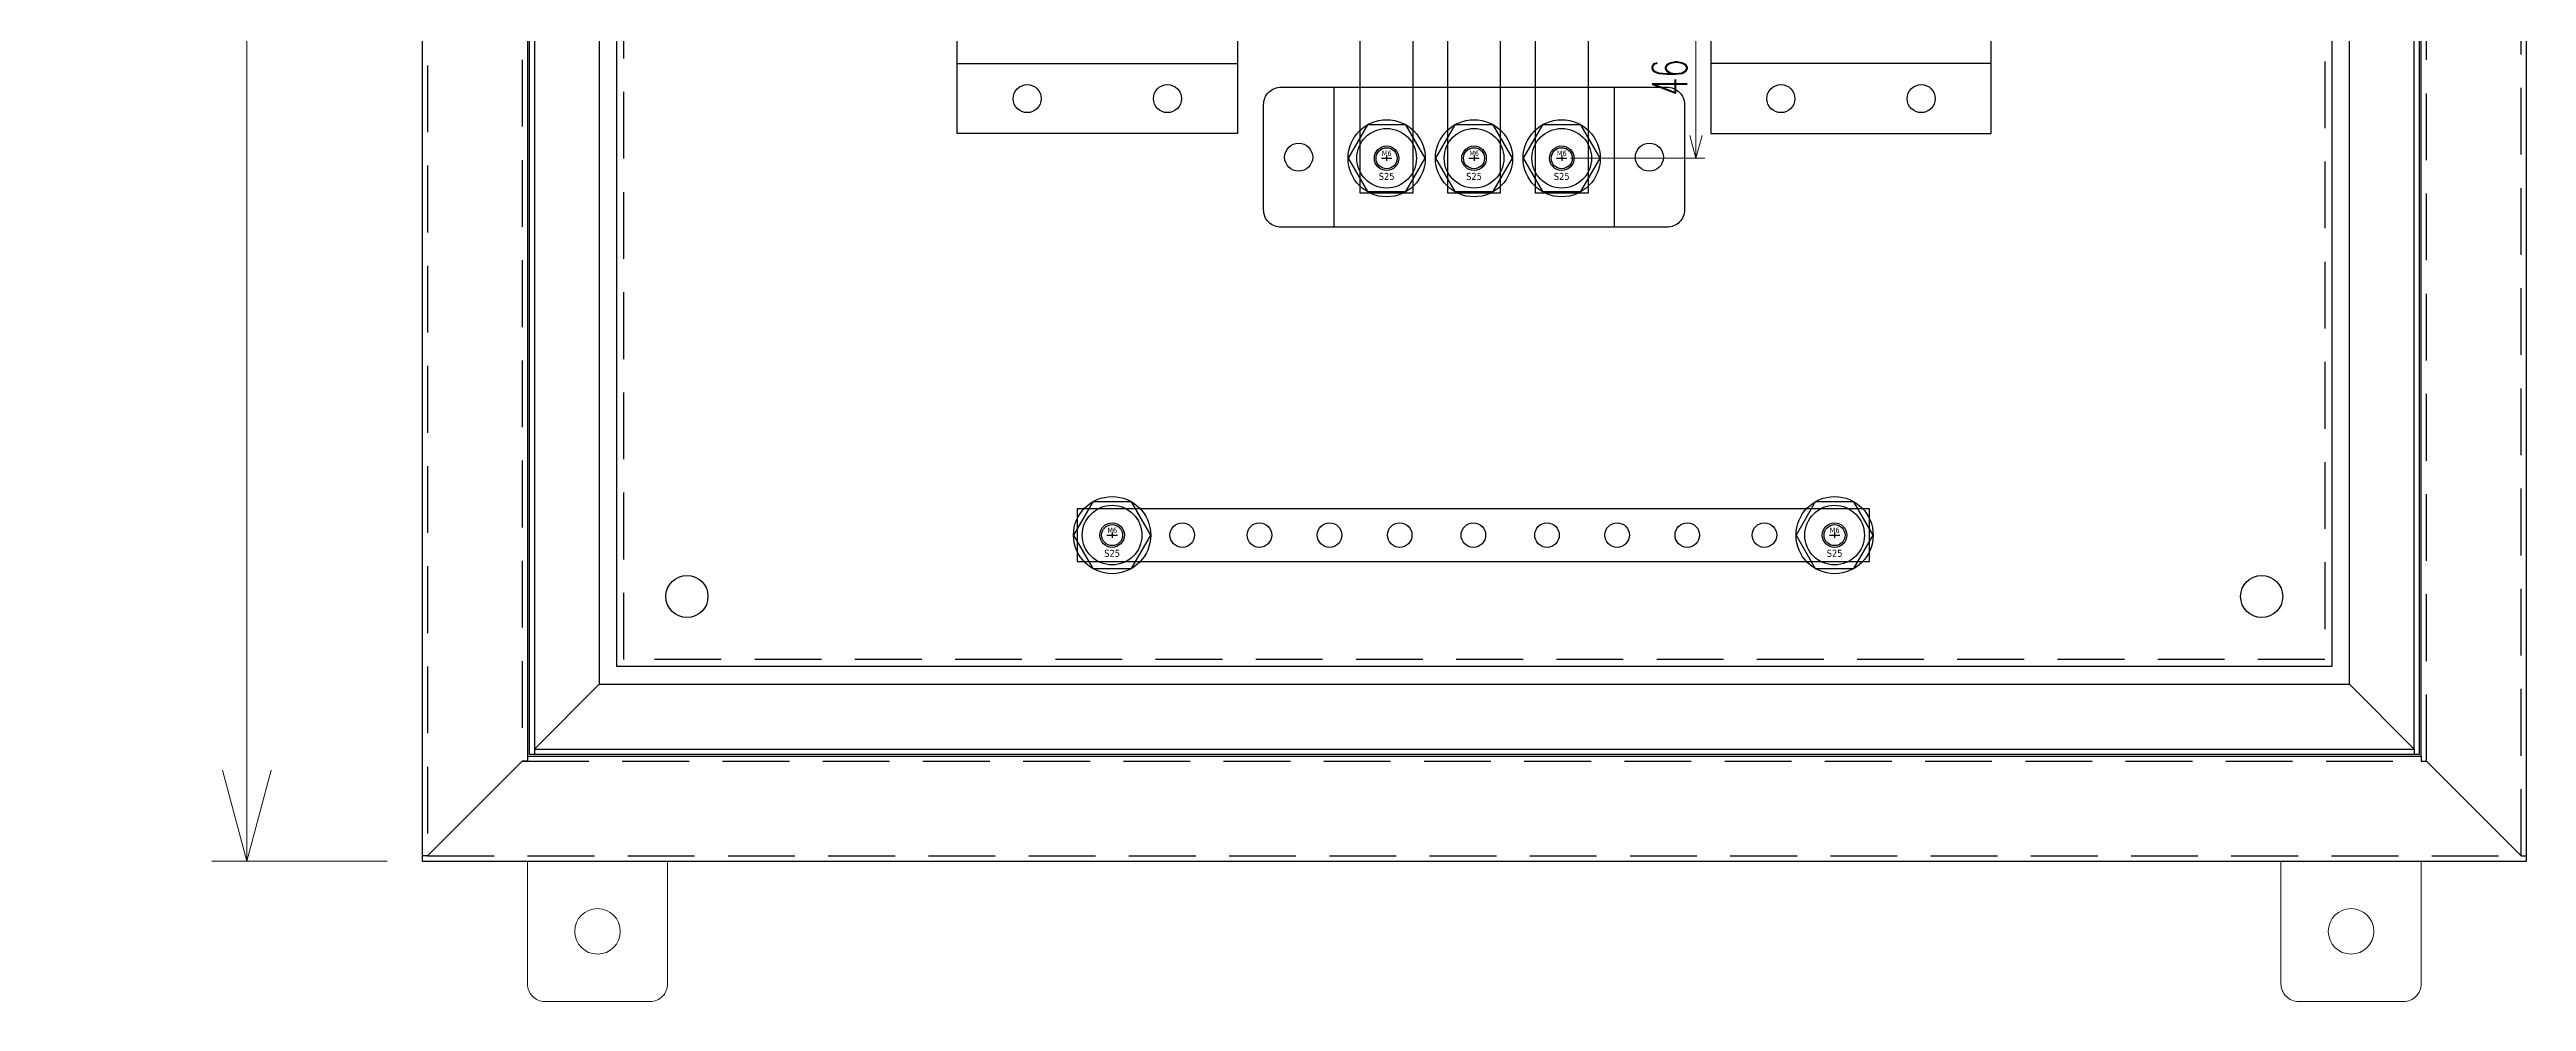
# Model space of a CAD drawing. Header units: millimetres. Extents: x 28713 to 59118, y -54378 to -19615.
# Drawn here: x 36764 to 37470, y -52428 to -52157 of the extents above; entities that cross this region are included whole.
import ezdxf

# ---------------------------------------------------------------- set-up
doc = ezdxf.new("R2010")
doc.units = ezdxf.units.MM
doc.header["$LTSCALE"] = 3
doc.linetypes.add('HIDDEN', pattern=[9.525, 6.35, -3.175])
doc.layers.add('0 TĂNG CỨNG', color=7, linetype='Continuous', lineweight=15)
doc.layers.add('@.VISIBLE', color=7, linetype='Continuous')
doc.styles.add('Ann_w01', font='romans.shx', dxfattribs={"width": 0.6, "bigfont": 'chineset.shx'})
doc.styles.get("Standard").update_dxf_attribs({"font": 'arial.ttf'})
doc.dimstyles.new('Dim 01_SC05', dxfattribs={"dimscale": 5, "dimtxt": 2, "dimasz": 1.3, "dimexe": 0.5, "dimexo": 0.5, "dimgap": 0.5, "dimtad": 1, "dimtoh": 1, "dimdec": 1, "dimzin": 12, "dimdsep": 46, "dimtxsty": 'Ann_w01', "dimblk": 'OPEN30', "dimcen": 1.5, "dimclrd": 6, "dimclre": 6, "dimclrt": 3, "dimadec": 1, "dimazin": 3, "dimtm": 1e-09, "dimtfac": 1, "dimtdec": 1, "dimtmove": 0, "dimatfit": 3, "dimldrblk": 'OPEN30', "dimfxl": 1, "dimtolj": 1, "dimlwd": 20, "dimlwe": 20, "dimarcsym": 0})
doc.dimstyles.new('Dim 01_SC20', dxfattribs={"dimscale": 20, "dimtxt": 2, "dimasz": 1.3, "dimexe": 0.5, "dimexo": 0.5, "dimgap": 0.5, "dimtad": 1, "dimdec": 1, "dimzin": 12, "dimdsep": 46, "dimtxsty": 'Ann_w01', "dimblk": 'OPEN30', "dimcen": 1.5, "dimclrd": 6, "dimclre": 6, "dimclrt": 3, "dimadec": 1, "dimazin": 3, "dimtm": 1e-09, "dimtfac": 1, "dimtdec": 1, "dimtix": 1, "dimtmove": 0, "dimatfit": 3, "dimldrblk": 'OPEN30', "dimfxl": 1, "dimtolj": 1, "dimlwd": 20, "dimlwe": 20, "dimarcsym": 0})

# ---------------------------------------------------------------- blocks, each defined once
blk = doc.blocks.new('_Open30')
at = {"color": 0, "linetype": 'ByBlock', "lineweight": -2}
for p, q in [((-1, 0.268), (0, 0)), ((0, 0), (-1, -0.268)), ((0, 0), (-1, 0))]:
    blk.add_line(p, q, dxfattribs=at)
blk = doc.blocks.new('*D31')
at = {"layer": '@.VISIBLE', "color": 6, "lineweight": 20, "transparency": 16777216}
for p, q in [((36860.26, -51388.43), (36810.26, -51388.43)), ((36820.26, -52362.43), (36820.26, -51414.43)), ((36860.26, -52388.43), (36810.26, -52388.43))]:
    blk.add_line(p, q, dxfattribs=at)
at = {"layer": 'Defpoints', "color": 0, "transparency": 16777216}
for p in [(36820.26, -51388.43), (36870.26, -51388.43), (36870.26, -52388.43)]:
    blk.add_point(p, dxfattribs=at)
at = {"layer": '@.VISIBLE', "color": 6, "lineweight": 20, "transparency": 16777216, "xscale": 26, "yscale": 26, "zscale": 26}
for p, rotation in [((36820.26, -51388.43), 90), ((36820.26, -52388.43), 270)]:
    blk.add_blockref('_Open30', p, dxfattribs=dict(at, rotation=rotation))
at = {"layer": '@.VISIBLE', "color": 3, "transparency": 16777216, "insert": (36790.26, -51888.43), "char_height": 40, "attachment_point": 5, "rotation": 90, "style": 'Ann_w01'}
blk.add_mtext('\\A1;1000', dxfattribs=at)
blk = doc.blocks.new('DFGWETTYQ35')
at = {"color": 252}
for p, q in [((37143.76, -52187.64), (37146.76, -52187.64)), ((37145.26, -52186.89), (37145.26, -52188.39)), ((37168.68, -52187.64), (37171.68, -52187.64)), ((37170.18, -52186.89), (37170.18, -52188.39)), ((37193.68, -52187.64), (37196.68, -52187.64)), ((37195.18, -52186.89), (37195.18, -52188.39))]:
    blk.add_line(p, q, dxfattribs=at)
at = {"color": 1}
for points in [[(37139.76, -52178.11), (37134.26, -52187.64), (37139.76, -52197.16), (37150.76, -52197.16), (37156.26, -52187.64), (37150.76, -52178.11)], [(37164.68, -52178.11), (37159.18, -52187.64), (37164.68, -52197.16), (37175.68, -52197.16), (37181.18, -52187.64), (37175.68, -52178.11)], [(37189.68, -52178.11), (37184.18, -52187.64), (37189.68, -52197.16), (37200.68, -52197.16), (37206.18, -52187.64), (37200.68, -52178.11)]]:
    blk.add_lwpolyline(points, close=True, dxfattribs=at)
for centre, radius in [((37145.26, -52187.64), 11), ((37170.18, -52187.64), 11), ((37195.18, -52187.64), 11), ((37145.26, -52187.64), 8.5), ((37145.26, -52187.64), 3), ((37170.18, -52187.64), 8.5), ((37170.18, -52187.64), 3), ((37195.18, -52187.64), 8.5), ((37195.18, -52187.64), 3)]:
    blk.add_circle(centre, radius, dxfattribs=at)
at = {"color": 1, "width": 30.0978, "attachment_point": 5}
for s, insert, char_height in [('{\\fTahoma|b0|i0|c0|p34;M6}', (37145.28, -52186.25), 1.5), ('{\\fTahoma|b0|i0|c0|p34;M6}', (37170.2, -52186.25), 1.5), ('{\\fTahoma|b0|i0|c0|p34;M6}', (37195.2, -52186.25), 1.5), ('{\\fTahoma|b0|i0|c0|p34;S25}', (37145.26, -52192.83), 2), ('{\\fTahoma|b0|i0|c0|p34;S25}', (37170.18, -52192.83), 2), ('{\\fTahoma|b0|i0|c0|p34;S25}', (37195.18, -52192.83), 2)]:
    blk.add_mtext(s, dxfattribs=dict(at, insert=insert, char_height=char_height))
blk = doc.blocks.new('*D1243')
at = {"color": 6, "lineweight": 20, "transparency": 16777216}
for p, q in [((37197.68, -52141.93), (37235.95, -52141.93)), ((37233.45, -52148.43), (37233.45, -52181.44)), ((37197.68, -52187.94), (37235.95, -52187.94))]:
    blk.add_line(p, q, dxfattribs=at)
at = {"layer": 'Defpoints', "color": 0, "transparency": 16777216}
for p in [(37195.18, -52141.93), (37195.18, -52187.94), (37233.45, -52187.94)]:
    blk.add_point(p, dxfattribs=at)
at = {"color": 6, "lineweight": 20, "transparency": 16777216, "xscale": 6.5, "yscale": 6.5, "zscale": 6.5}
for p, rotation in [((37233.45, -52141.93), 90), ((37233.45, -52187.94), 270)]:
    blk.add_blockref('_Open30', p, dxfattribs=dict(at, rotation=rotation))
at = {"color": 3, "transparency": 16777216, "insert": (37225.95, -52164.93), "char_height": 10, "attachment_point": 5, "rotation": 90, "style": 'Ann_w01'}
blk.add_mtext('\\A1;46', dxfattribs=at)
blk = doc.blocks.new('*U1401')
at = {"color": 252}
for p, q in [((-1.5, 9.53), (1.5, 9.53)), ((0, 10.28), (0, 8.78))]:
    blk.add_line(p, q, dxfattribs=at)
at = {"color": 1}
blk.add_lwpolyline([(-5.5, 19.05), (-11, 9.53), (-5.5, 0), (5.5, 0), (11, 9.53), (5.5, 19.05)], close=True, dxfattribs=at)
for radius in [11, 8.5, 3]:
    blk.add_circle((0, 9.53), radius, dxfattribs=at)
at = {"color": 1, "width": 30.0978, "attachment_point": 5}
for s, insert, char_height in [('{\\fTahoma|b0|i0|c0|p34;M6}', (0.02, 10.91), 1.5), ('{\\fTahoma|b0|i0|c0|p34;S25}', (0, 4.33), 2)]:
    blk.add_mtext(s, dxfattribs=dict(at, insert=insert, char_height=char_height))

msp = doc.modelspace()

# ---------------------------------------------------------------- linework, layer by layer
msp.add_lwpolyline([(37056.99, -52302.93), (37282.99, -52302.93), (37282.99, -52287.93), (37056.99, -52287.93)], close=True)
msp.add_lwpolyline([(37440.26, -52358.43), (37440.26, -52359.93), (37441.76, -52359.93), (37468.76, -52386.93), (37470.26, -52386.93)])
at = {"color": 7}
for centre in [(37066.99, -52295.43), (37086.99, -52295.43), (37108.99, -52295.43), (37128.99, -52295.43), (37148.99, -52295.43), (37169.99, -52295.43), (37190.99, -52295.43), (37210.99, -52295.43), (37230.99, -52295.43), (37252.99, -52295.43), (37272.99, -52295.43)]:
    msp.add_circle(centre, 3.5, dxfattribs=at)
at = {"color": 1}
for centre in [(37086.99, -52295.43), (37252.99, -52295.43)]:
    msp.add_circle(centre, 3.5, dxfattribs=at)
at = {"layer": '0 TĂNG CỨNG'}
for points in [[(36940.26, -52388.43), (36900.26, -52388.43), (36900.26, -52423.43, 0.414214), (36905.26, -52428.43), (36935.26, -52428.43, 0.414214), (36940.26, -52423.43)], [(37400.26, -52388.43), (37440.26, -52388.43), (37440.26, -52423.43, -0.414214), (37435.26, -52428.43), (37405.26, -52428.43, -0.414214), (37400.26, -52423.43)]]:
    msp.add_lwpolyline(points, format="xyb", close=True, dxfattribs=at)
for centre in [(36920.26, -52408.43), (37420.26, -52408.43)]:
    msp.add_circle(centre, 6.5, dxfattribs=at)
at = {"layer": '@.VISIBLE'}
for p, q in [((37022.77, -52160.93), (37102.77, -52160.93)), ((37317.68, -52160.93), (37237.68, -52160.93)), ((37130.18, -52167.64), (37130.18, -52207.64)), ((37210.18, -52167.64), (37210.18, -52207.64))]:
    msp.add_line(p, q, dxfattribs=at)
for points in [[(36870.26, -52388.43), (37470.26, -52388.43), (37470.26, -51388.43), (36870.26, -51388.43)], [(36900.26, -52358.43), (37440.26, -52358.43), (37440.26, -51418.43), (36900.26, -51418.43)], [(37022.77, -51796.93), (37102.77, -51796.93), (37102.77, -52180.93), (37022.77, -52180.93)], [(37317.68, -51796.93), (37237.68, -51796.93), (37237.68, -52180.93), (37317.68, -52180.93)]]:
    msp.add_lwpolyline(points, close=True, dxfattribs=at)
at = {"layer": '@.VISIBLE', "linetype": 'HIDDEN'}
for points in [[(36871.76, -52386.93), (37468.76, -52386.93), (37468.76, -51389.93), (36871.76, -51389.93)], [(36898.76, -52359.93), (37441.76, -52359.93), (37441.76, -51416.93), (36898.76, -51416.93)]]:
    msp.add_lwpolyline(points, close=True, dxfattribs=at)
at = {"layer": '@.VISIBLE', "color": 6}
for points in [[(36900.76, -52357.93), (37439.76, -52357.93), (37439.76, -51418.93), (36900.76, -51418.93)], [(36902.26, -52356.43), (37438.26, -52356.43), (37438.26, -51420.43), (36902.26, -51420.43)], [(36920.76, -52337.93), (37419.76, -52337.93), (37419.76, -51438.93), (36920.76, -51438.93)]]:
    msp.add_lwpolyline(points, close=True, dxfattribs=at)
at = {"layer": '@.VISIBLE', "color": 151}
msp.add_lwpolyline([(36925.76, -51443.93), (37414.76, -51443.93), (37414.76, -52332.93), (36925.76, -52332.93)], close=True, dxfattribs=at)
at = {"layer": '@.VISIBLE', "color": 151, "linetype": 'HIDDEN'}
msp.add_lwpolyline([(36927.76, -51445.93), (37412.76, -51445.93), (37412.76, -52330.93), (36927.76, -52330.93)], close=True, dxfattribs=at)
at = {"layer": '@.VISIBLE', "color": 1}
msp.add_lwpolyline([(37137.76, -51765.93), (37152.76, -51765.93), (37152.76, -52197.94), (37137.76, -52197.94)], close=True, dxfattribs=at)
at = {"layer": '@.VISIBLE', "color": 2}
msp.add_lwpolyline([(37162.68, -51765.93), (37177.68, -51765.93), (37177.68, -52197.94), (37162.68, -52197.94)], close=True, dxfattribs=at)
at = {"layer": '@.VISIBLE', "color": 4}
msp.add_lwpolyline([(37187.68, -51765.93), (37202.68, -51765.93), (37202.68, -52197.94), (37187.68, -52197.94)], close=True, dxfattribs=at)
at = {"layer": '@.VISIBLE'}
msp.add_lwpolyline([(37230.18, -52172.64), (37230.18, -52202.64, -0.414214), (37225.18, -52207.64), (37115.18, -52207.64, -0.414214), (37110.18, -52202.64), (37110.18, -52172.64, -0.414214), (37115.18, -52167.64), (37225.18, -52167.64, -0.414214)], format="xyb", close=True, dxfattribs=at)
at = {"layer": '@.VISIBLE', "color": 6}
for points in [[(36920.76, -52337.93), (36902.26, -52356.43), (36902.26, -52357.93)], [(37419.76, -52337.93), (37438.26, -52356.43), (37438.26, -52357.93)]]:
    msp.add_lwpolyline(points, dxfattribs=at)
at = {"layer": '@.VISIBLE'}
msp.add_lwpolyline([(36900.26, -52358.43), (36900.26, -52359.93), (36898.76, -52359.93), (36871.76, -52386.93), (36870.26, -52386.93)], dxfattribs=at)
at = {"layer": '@.VISIBLE', "color": 2}
for centre in [(37042.77, -52170.93), (37082.77, -52170.93), (37257.68, -52170.93), (37297.68, -52170.93), (37120.18, -52187.64), (37120.18, -52187.64), (37220.18, -52187.64), (37220.18, -52187.64)]:
    msp.add_circle(centre, 4, dxfattribs=at)
at = {"layer": '@.VISIBLE', "color": 1}
for centre in [(37145.26, -52187.94), (37170.18, -52187.94), (37195.18, -52187.94)]:
    msp.add_circle(centre, 3.5, dxfattribs=at)
at = {"layer": '@.VISIBLE', "color": 151}
for centre in [(36945.76, -52312.93), (37394.76, -52312.93)]:
    msp.add_circle(centre, 6, dxfattribs=at)

# ---------------------------------------------------------------- block references
for name, p in [('DFGWETTYQ35', (0, -0.3)), ('*U1401', (37066.99, -52304.96)), ('*U1401', (37272.99, -52304.96))]:
    msp.add_blockref(name, p)

# ---------------------------------------------------------------- dimensions: what is measured, and where the dimension line sits
dim = msp.add_linear_dim(base=(37233.45, -52187.94), p1=(37195.18, -52141.93), p2=(37195.18, -52187.94), angle=90, dimstyle='Dim 01_SC05')
dim.commit()
dim.dimension.update_dxf_attribs({"geometry": '*D1243', "text_midpoint": (37225.95, -52164.93)})
at = {"layer": '@.VISIBLE'}
dim = msp.add_linear_dim(base=(36820.26, -51388.43), p1=(36870.26, -52388.43), p2=(36870.26, -51388.43), angle=90, dimstyle='Dim 01_SC20', dxfattribs=at)
dim.commit()
dim.dimension.update_dxf_attribs({"geometry": '*D31', "text_midpoint": (36790.26, -51888.43)})

doc.saveas('drawing.dxf')
